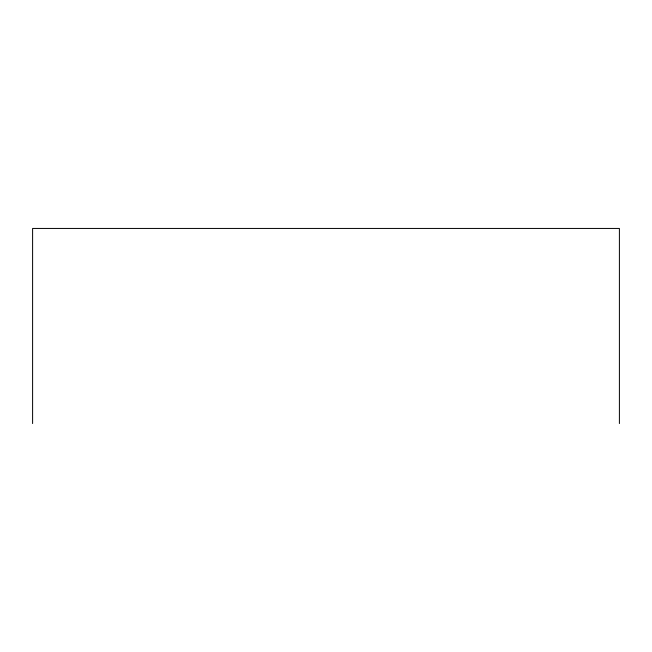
<?xml version="1.0" encoding="UTF-8"?>
<svg xmlns="http://www.w3.org/2000/svg" width="652" height="652" viewBox="0 0 652 652"><rect width="100%" height="100%" fill="white"/><g stroke="black" fill="none" stroke-linecap="round" stroke-linejoin="round"><path stroke-width="0.98" d="M619.4 423.555L619.4 228.445L32.6 228.445L32.6 423.555"/></g></svg>
